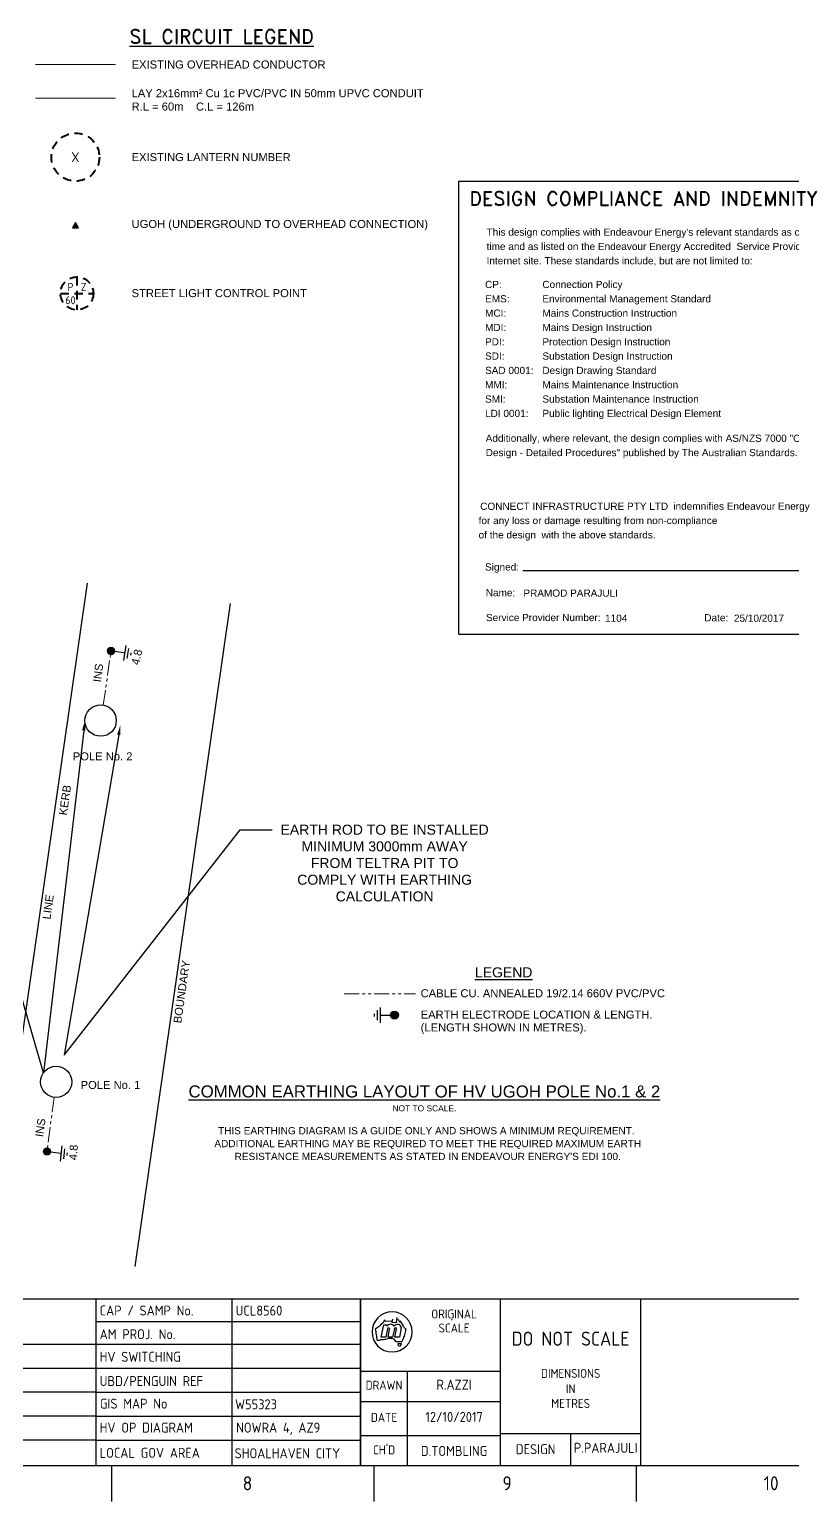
# Paper-space layout 'Sheet(2)' of a CAD drawing. Header units: metres, sheet in millimetres. Extents: x -19 to 815, y -968 to -382.
# Drawn here: x 443.1 to 633.7, y -968.5 to -600.5 of the extents above; entities that cross this region are included whole.
import ezdxf
from ezdxf import colors
from ezdxf.entities.mleader import LeaderData, LeaderLine
from ezdxf.enums import TextEntityAlignment as Align
from ezdxf.math import Vec2, Vec3

# ---------------------------------------------------------------- set-up
doc = ezdxf.new("R2010")
doc.units = ezdxf.units.M
doc.linetypes.add('Dash', pattern=[5, 3, -2])
doc.linetypes.add('PHANTOM2', pattern=[1.25, 0.625, -0.125, 0.125, -0.125, 0.125, -0.125])
doc.layers.get('0').update_dxf_attribs({"color": 6})
for name, color, linetype in [('Equip_SL_EXT', 7, 'Continuous'), ('Notes', 7, 'Continuous'), ('SupportsUG_SP_EXT', 7, 'Continuous')]:
    doc.layers.add(name, color=color, linetype=linetype)
doc.styles.add('ARIAL', font='arial.ttf', dxfattribs={"height": 2})
doc.styles.add('Elec', font='romand__.ttf')
doc.styles.add('iecISOCP', font='isocp.shx')
doc.styles.add('IESYMBOL1', font='isocp.shx')
doc.styles.add('SLCP_LABEL', font='arial.ttf', dxfattribs={"height": 3.5})
doc.styles.get("Standard").update_dxf_attribs({"font": 'arial.ttf'})
doc.linetypes.add('Cable 4', pattern='A,5.25,-0.1,["o",Standard,S=2,R=0,X=1.2,Y=-0.7],-4', length=9.35)

# ---------------------------------------------------------------- blocks, each defined once
blk = doc.blocks.new('A1_FRAME_TITLE')
at = {"layer": 'Notes', "linetype": 'Continuous'}
for p, q in [((478.24, 47.62), (478.24, 5.97)), ((544.37, 47.62), (544.37, 5.97)), ((544.37, 41.97), (544.37, 5.97)), ((544.37, 29.54), (579.37, 29.54)), ((482.19, 5.97), (482.19, -3.03)), ((547.7, 5.97), (547.7, -3.03)), ((613.21, 5.97), (613.21, -3.03))]:
    blk.add_line(p, q, dxfattribs=at)
at = {"layer": 'Notes'}
for p, q in [((512.26, 47.62), (512.26, 5.97)), ((544.37, 5.97), (544.37, 47.62)), ((579.37, 5.97), (579.37, 47.62)), ((614.37, 5.97), (614.37, 47.62)), ((478.24, 41.97), (544.37, 41.97)), ((549.56, 38.09), (550.17, 41.17)), ((550.17, 41.17), (550.92, 41.17)), ((550.56, 42.05), (552.33, 42.16)), ((550.92, 41.17), (550.97, 40.77)), ((552.33, 42.52), (552.22, 41.82)), ((552.22, 41.82), (553.35, 41.71)), ((553.35, 41.71), (553.55, 42.96)), ((554.18, 42.18), (555.01, 40.9)), ((567.1, 42.48), (567.3, 42.44)), ((550.7, 38.09), (549.56, 38.09)), ((551.11, 40.17), (550.7, 38.09)), ((551.27, 38.09), (551.66, 40.06)), ((552.41, 38.09), (551.27, 38.09)), ((552.83, 40.17), (552.41, 38.09)), ((552.98, 38.09), (553.37, 40.06)), ((554.12, 38.09), (552.98, 38.09)), ((554.62, 36.89), (553.22, 36.97)), ((553.22, 36.97), (554.62, 36.89)), ((554.62, 36.89), (553.22, 36.97)), ((554.57, 40.35), (554.12, 38.09)), ((332.81, 36.33), (478.24, 36.33)), ((478.24, 36.33), (544.37, 36.33)), ((553.85, 35.89), (553.78, 36.47)), ((553.78, 36.47), (554.51, 36.47)), ((554.3, 35.74), (553.85, 35.89)), ((554.51, 36.47), (554.3, 35.74)), ((332.78, 30.28), (478.24, 30.28)), ((478.24, 30.33), (544.37, 30.33)), ((556.15, 5.97), (556.15, 29.54)), ((478.24, 24.33), (332.78, 24.33)), ((478.24, 24.33), (544.37, 24.33)), ((544.37, 21.97), (579.37, 21.97)), ((478.24, 18.33), (332.78, 18.33)), ((478.24, 18.33), (544.37, 18.33)), ((478.24, 12.33), (332.78, 12.33)), ((478.24, 12.33), (544.37, 12.33)), ((544.37, 13.47), (579.37, 13.47)), ((579.37, 13.97), (614.37, 13.97)), ((596.87, 5.97), (596.87, 13.97))]:
    blk.add_line(p, q, dxfattribs=at)
at = {"layer": 'Notes', "linetype": 'Continuous', "flags": 128}
for points in [[(123.8, 47.62), (824.37, 47.62)], [(123.8, 5.97), (824.37, 5.97)]]:
    blk.add_lwpolyline(points, dxfattribs=at)
at = {"layer": 'Notes'}
for centre, radius, start, end in [((552.27, 39.37), 5, 0, 180), ((542.41, 49.09), 10.59, 302.5841, 308.1576), ((542.41, 49.09), 10.59, 308.157, 313.7305), ((545.21, 46.16), 6.54, 313.7309, 319.3045), ((545.21, 46.16), 6.54, 319.3047, 324.8782), ((551.87, 40.21), 1.06, 31.7884, 148.2116), ((553.61, 40.3), 0.961, 2.5982, 150.8098), ((578.7, 57.06), 28.87, 210.1483, 211.8601), ((477.01, -10.21), 93.25, 33.1096, 33.2341), ((558.55, 42.96), 4.09, 213.1151, 222.4146), ((552.27, 39.37), 5, 180, 0), ((527.29, 35.61), 21.32, 10.3053, 12.3306), ((527.29, 35.61), 21.32, 8.2795, 10.3048), ((528.59, 35.8), 20.01, 6.2539, 8.2792), ((528.59, 35.8), 20.01, 4.2291, 6.2543), ((548.72, 39.42), 2.15, 265.1734, 270.0504), ((548.72, 39.51), 2.24, 270.0438, 274.7322), ((548.65, 40.42), 3.15, 274.7358, 283.0812), ((550.47, 32.55), 4.93, 97.7419, 103.0814), ((546.76, 59.88), 22.65, 277.7418, 280.8825), ((551.91, 33.09), 4.63, 85.4613, 100.8824), ((551.39, 40.11), 0.28, 348.6911, 168.6911), ((552.2, 36.78), 0.924, 46.5875, 85.4612), ((553.1, 40.11), 0.28, 348.6911, 168.6911), ((551.36, 35.89), 2.16, 30.1885, 46.5879), ((554.13, 37.45), 0.75, 311.6083, 321.0792), ((554.18, 37.41), 0.675, 321.0838, 331.5982), ((548.02, 40.74), 7.69, 331.5942, 341.8897), ((542.7, 42.48), 13.29, 341.8901, 347.8434), ((555.89, 40.53), 0.484, 222.42, 236.4422), ((556.07, 40.81), 0.815, 236.4359, 244.7422), ((553.96, 40.06), 1.76, 347.8434, 354.1409), ((554.11, 40.04), 1.61, 354.1436, 1.0342)]:
    blk.add_arc(centre, radius, start, end, dxfattribs=at)
at = {"layer": 'Notes', "style": 'iecISOCP'}
for s, height, p in [('CAP / SAMP No.', 2.5, (479.24, 43.47)), ('AM PROJ. No.', 2.5, (479.24, 37.55)), ('HV SWITCHING', 2.5, (479.24, 31.9)), ('UBD/PENGUIN REF', 2.5, (479.24, 25.84)), ('GIS MAP No', 2.5, (479.29, 20.2)), ('HV OP DIAGRAM', 2.5, (479.24, 14.2)), ('LOCAL GOV AREA', 2.5, (479.24, 7.9)), ('8', 3.5, (514.97, -0.22)), ('9', 3.5, (579.84, -0.22)), ('10', 3.5, (645.06, -0.2))]:
    blk.add_text(s, height=height, dxfattribs=at).set_placement(p)
for s, height, p in [('ORIGINAL', 2.24, (567.74, 42.73)), ('SCALE', 2.24, (567.74, 39.23)), ('DIMENSIONS', 2.24, (596.87, 27.88)), ('DRAWN', 2.24, (550.26, 24.93)), ('IN', 2.24, (596.87, 24.04)), ('METRES', 2.24, (596.87, 20.38)), ('DATE', 2.24, (550.26, 16.88)), ("CH'D", 2.24, (550.26, 8.77)), ('DESIGN', 2.5, (588.12, 8.81))]:
    blk.add_text(s, height=height, dxfattribs=at).set_placement(p, align=Align.CENTER)
at = {"layer": 'Notes', "insert": (596.84, 37.67), "char_height": 3.5, "width": 29.1, "attachment_point": 5, "style": 'iecISOCP'}
blk.add_mtext('DO NOT SCALE', dxfattribs=at)
at = {"layer": 'Notes', "style": 'iecISOCP', "flags": 8}
blk.add_attdef('VERSION_NO', text='', height=2.5, rotation=90, dxfattribs=at).set_placement((302.04, 43.81), align=Align.MIDDLE_CENTER)
at = {"layer": 'Notes'}
blk.add_attdef('DRAFT_NUM', (29.9, 23.29), '', height=2.5, rotation=90, dxfattribs=at)
at = {"layer": 'Notes', "style": 'iecISOCP'}
for tag, p in [('CAP_NO', (513.19, 43.46)), ('IE_NUM', (513.05, 37.81)), ('REF_No_1', (335.24, 32.31)), ('REF_1', (362.52, 32.31)), ('GEN_WO', (441.71, 31.76)), ('HV_SWITCH', (513.46, 32.16)), ('REF_No_2', (335.24, 26.31)), ('REF_2', (362.52, 26.31)), ('OH_WO', (441.71, 25.81)), ('UBD_REF', (513.05, 25.83)), ('REF_No_3', (335.24, 20.31)), ('REF_3', (362.52, 20.31)), ('UG_WO', (441.71, 20.05)), ('GIS_MAP_No', (513.05, 20.04)), ('REF_No_4', (335.24, 14.31)), ('REF_4', (362.52, 14.31)), ('SUB_WO', (441.71, 13.81)), ('HV_OP_DIAG', (513.33, 14.2)), ('LGA', (512.95, 7.78)), ('ExportID', (9.08, 2.39))]:
    blk.add_attdef(tag, p, '', height=2.5, dxfattribs=at)
for tag, height, p in [('T1', 3.5, (684.37, 39.47)), ('T2', 3.5, (684.37, 34.35)), ('scale', 2.5, (567.76, 33.27)), ('T3', 3.5, (684.37, 28.92)), ('DRAWN', 2.5, (567.76, 24.93)), ('T4', 3.5, (684.37, 23.66)), ('REV', 5, (820.05, 17.1)), ('DATE', 2.5, (567.76, 16.88)), ('T5', 3.5, (684.37, 18.23)), ('T6', 3.5, (684.37, 12.97)), ('DESIGN', 2.5, (605.62, 9.15)), ('CHD', 2.5, (567.76, 8.37))]:
    blk.add_attdef(tag, text='', height=height, dxfattribs=at).set_placement(p, align=Align.CENTER)
blk.add_attdef('NUM', text='', height=7, dxfattribs=at).set_placement((792.37, 20.12), align=Align.MIDDLE_CENTER)
for tag, p in [('NS', (790.71, 8.12)), ('SHTS', (805.41, 8.12))]:
    blk.add_attdef(tag, text='', height=2.5, dxfattribs=at).set_placement(p, align=Align.MIDDLE)
at = {"layer": 'Notes', "style": 'iecISOCP', "flags": 1}
for tag, p in [('ProjectType', (14.17, -26.8)), ('ProjectNumber', (23.56, -26.82)), ('DrawingNumber', (35.51, -26.8)), ('ProjectDescription', (47.56, -26.83)), ('ExportDate', (60.28, -26.79)), ('ExportUserName', (69.15, -26.8)), ('DesignerCompanyName', (81.48, -26.79)), ('ExportAreaOfInterest', (97.1, -26.81)), ('GIS_SUCCESS', (112, -26.78)), ('CAD_SUCCESS', (121.79, -26.78)), ('DEPOTCODE', (132.11, -26.88)), ('ExportCategories', (140.08, -26.8)), ('Comments', (154.38, -26.88))]:
    blk.add_attdef(tag, p, '', height=1, dxfattribs=at)
blk = doc.blocks.new('NOTE_DESIGN-COMPLIANCE')
blk.add_line((16, 16.01), (98.33, 16.01))
blk.add_lwpolyline([(0, 113.3), (103.74, 113.3), (103.74, 0), (0, 0)], close=True)
at = {"color": 7, "lineweight": -3, "style": 'Elec'}
blk.add_text('DESIGN COMPLIANCE AND INDEMNITY', height=3.5, dxfattribs=at).set_placement((2.6, 106.13), align=Align.BOTTOM_LEFT)
at = {"color": 7, "lineweight": -3}
for s, p in [('Signed:', (6.54, 17.75)), ('Name:', (6.71, 11.32)), ('Service Provider Number:', (6.76, 5.11)), ('Date: ', (61.29, 5.06))]:
    blk.add_text(s, height=1.79, dxfattribs=at).set_placement(p, align=Align.TOP_LEFT)
at = {"color": 7, "lineweight": -3, "char_height": 1.79, "line_spacing_factor": 1.2}
for s, insert, attachment_point in [("This design complies with Endeavour Energy's relevant standards as current at this \\Ptime and as listed on the Endeavour Energy Accredited  Service Provider's\\PInternet site. These standards include, but are not limited to:", (6.92, 92.16), 7), ('CP:^I^IConnection Policy\\PEMS:^I^IEnvironmental Management Standard\\PMCI:^I^IMains Construction Instruction\\PMDI:^I^IMains Design Instruction\\PPDI:^I^IProtection Design Instruction\\PSDI:^I^ISubstation Design Instruction\\PSAD 0001:^IDesign Drawing Standard\\PMMI:^I^IMains Maintenance Instruction\\PSMI:^I^ISubstation Maintenance Instruction\\PLDI 0001:^IPublic lighting Electrical Design Element ', (6.53, 88.36), 1), ('\\PAdditionally, where relevant, the design complies with AS/NZS 7000 "Overhead Line\\PDesign - Detailed Procedures" published by The Australian Standards.', (6.7, 53.5), 1), ('                                                                      indemnifies Endeavour Energy \\Pfor any loss or damage resulting from non-compliance \\Pof the design  with the above standards.', (4.93, 32.94), 1)]:
    blk.add_mtext(s, dxfattribs=dict(at, insert=insert, attachment_point=attachment_point))
at = {"color": 7, "lineweight": -3, "char_height": 1.79, "attachment_point": 1}
for s, width, insert in [('CONNECT INFRASTRUCTURE PTY LTD', 49.0528, (5.32, 32.92)), ('PRAMOD PARAJULI', 28.8468, (16.11, 11.22)), ('1104', 5.4599, (36.5, 4.95)), ('25/10/2017', 12.7648, (68.69, 4.95))]:
    blk.add_mtext_dynamic_manual_height_columns(s, width=width, gutter_width=4, heights=[0], dxfattribs=dict(at, insert=insert))
blk = doc.blocks.new('SL_NUM_EXIST')
blk.add_wipeout([(-0.24, 7.5), (-0.71, 7.47), (-1.17, 7.41), (-1.64, 7.32), (-2.09, 7.21), (-2.54, 7.06), (-2.98, 6.89), (-3.41, 6.69), (-3.82, 6.46), (-4.22, 6.21), (-4.6, 5.93), (-4.96, 5.63), (-5.31, 5.31), (-5.63, 4.96), (-5.93, 4.6), (-6.21, 4.22), (-6.46, 3.82), (-6.69, 3.41), (-6.89, 2.98), (-7.06, 2.54), (-7.21, 2.09), (-7.32, 1.64), (-7.41, 1.17), (-7.47, 0.71), (-7.5, 0.24), (-7.5, -0.24), (-7.47, -0.71), (-7.41, -1.17), (-7.32, -1.64), (-7.21, -2.09), (-7.06, -2.54), (-6.89, -2.98), (-6.69, -3.41), (-6.46, -3.82), (-6.21, -4.22), (-5.93, -4.6), (-5.63, -4.96), (-5.31, -5.31), (-4.96, -5.63), (-4.6, -5.93), (-4.22, -6.21), (-3.82, -6.46), (-3.41, -6.69), (-2.98, -6.89), (-2.54, -7.06), (-2.09, -7.21), (-1.64, -7.32), (-1.17, -7.41), (-0.71, -7.47), (-0.24, -7.5), (0.24, -7.5), (0.71, -7.47), (1.17, -7.41), (1.64, -7.32), (2.09, -7.21), (2.54, -7.06), (2.98, -6.89), (3.41, -6.69), (3.82, -6.46), (4.22, -6.21), (4.6, -5.93), (4.96, -5.63), (5.31, -5.31), (5.63, -4.96), (5.93, -4.6), (6.21, -4.22), (6.46, -3.82), (6.69, -3.41), (6.89, -2.98), (7.06, -2.54), (7.21, -2.09), (7.32, -1.64), (7.41, -1.17), (7.47, -0.71), (7.5, -0.24), (7.5, 0.24), (7.47, 0.71), (7.41, 1.17), (7.32, 1.64), (7.21, 2.09), (7.06, 2.54), (6.89, 2.98), (6.69, 3.41), (6.46, 3.82), (6.21, 4.22), (5.93, 4.6), (5.63, 4.96), (5.31, 5.31), (4.96, 5.63), (4.6, 5.93), (4.22, 6.21), (3.82, 6.46), (3.41, 6.69), (2.98, 6.89), (2.54, 7.06), (2.09, 7.21), (1.64, 7.32), (1.17, 7.41), (0.71, 7.47), (0.24, 7.5)])
at = {"linetype": 'Dash', "lineweight": 40, "ltscale": 0.7}
blk.add_circle((0, 0), 6, dxfattribs=at)
at = {"lineweight": 40, "style": 'IESYMBOL1', "flags": 4}
blk.add_attdef('SL16', text='', height=2.5, dxfattribs=at).set_placement((0, 0), align=Align.MIDDLE)
at = {"lineweight": 40, "flags": 1}
blk.add_attdef('Z', (0, 0), '', height=0.2, dxfattribs=at)
blk = doc.blocks.new('UGOH_NEW')
blk.add_hatch(color=256).paths.add_polyline_path([(-0.75, 1.7), (0.75, 1.7), (0, 3)])
at = {"color": 1}
blk.add_lwpolyline([(-0.75, 1.7), (0.75, 1.7), (0, 3)], close=True, dxfattribs=at)
for tag, flags, p in [('CONSTRUCTED_VOLTAGE', 9, (1.5, 0)), ('ACTUAL_STATUS', 9, (1.5, -1.6)), ('OPERATING_VOLTAGE', 9, (1.5, -0.2)), ('ORIENTATION', 9, (1.5, -0.4)), ('STATE', 9, (1.5, -0.6)), ('OWNED_BY', 9, (1.5, -1)), ('OPERATED_BY', 9, (1.5, -1.2)), ('TYPE', 1, (1.5, -2)), ('USAGE', 9, (1.5, -0.8)), ('MAINTAINED_BY', 9, (1.5, -1.4)), ('NUMBER_OF_PHASES', 9, (1.5, -1.8))]:
    blk.add_attdef(tag, text='', height=0.2, dxfattribs=dict(flags=flags)).set_placement(p, align=Align.MIDDLE_LEFT)
blk = doc.blocks.new('*T83')
at = {"layer": 'Notes', "color": 0, "transparency": 16777216}
ref = blk.add_blockref('SL_NUM_EXIST', (14.02, -34.17, 0), dxfattribs=at)
ref.add_attrib('SL16', 'X', dxfattribs={"layer": '0', "lineweight": 40, "height": 2.5, "style": 'IESYMBOL1'}).set_placement((14.02, -34.17, 0), align=Align.MIDDLE)
blk.add_blockref('UGOH_NEW', (14.03, -53.52), dxfattribs=at)
at = {"layer": 'Notes', "color": 0, "transparency": 16777216, "insert": (50.52, -4), "char_height": 3.5, "width": 101.0489, "attachment_point": 5, "style": 'Elec'}
blk.add_mtext('{\\LSL CIRCUIT LEGEND}', dxfattribs=at)
at = {"layer": 'Notes', "color": 0, "transparency": 16777216, "char_height": 2, "width": 73, "attachment_point": 4}
for s, insert in [('EXISTING OVERHEAD CONDUCTOR', (28.05, -11.03)), ('LAY 2x16mm² Cu 1c PVC/PVC IN 50mm UPVC CONDUIT\\PR.L = 60m    C.L = 126m', (28.05, -19.87)), ('EXISTING LANTERN NUMBER', (28.05, -34.17)), ('UGOH (UNDERGROUND TO OVERHEAD CONNECTION)', (28.05, -51.17)), ('STREET LIGHT CONTROL POINT', (28.05, -68.17))]:
    blk.add_mtext(s, dxfattribs=dict(at, insert=insert))
blk = doc.blocks.new('SLCP_ZELL_EXT')
blk.add_wipeout([(-0.24, 7.5), (-0.71, 7.47), (-1.17, 7.41), (-1.64, 7.32), (-2.09, 7.21), (-2.54, 7.06), (-2.98, 6.89), (-3.41, 6.69), (-3.82, 6.46), (-4.22, 6.21), (-4.6, 5.93), (-4.96, 5.63), (-5.31, 5.31), (-5.63, 4.96), (-5.93, 4.6), (-6.21, 4.22), (-6.46, 3.82), (-6.69, 3.41), (-6.89, 2.98), (-7.06, 2.54), (-7.21, 2.09), (-7.32, 1.64), (-7.41, 1.17), (-7.47, 0.71), (-7.5, 0.24), (-7.5, -0.24), (-7.47, -0.71), (-7.41, -1.17), (-7.32, -1.64), (-7.21, -2.09), (-7.06, -2.54), (-6.89, -2.98), (-6.69, -3.41), (-6.46, -3.82), (-6.21, -4.22), (-5.93, -4.6), (-5.63, -4.96), (-5.31, -5.31), (-4.96, -5.63), (-4.6, -5.93), (-4.22, -6.21), (-3.82, -6.46), (-3.41, -6.69), (-2.98, -6.89), (-2.54, -7.06), (-2.09, -7.21), (-1.64, -7.32), (-1.17, -7.41), (-0.71, -7.47), (-0.24, -7.5), (0.24, -7.5), (0.71, -7.47), (1.17, -7.41), (1.64, -7.32), (2.09, -7.21), (2.54, -7.06), (2.98, -6.89), (3.41, -6.69), (3.82, -6.46), (4.22, -6.21), (4.6, -5.93), (4.96, -5.63), (5.31, -5.31), (5.63, -4.96), (5.93, -4.6), (6.21, -4.22), (6.46, -3.82), (6.69, -3.41), (6.89, -2.98), (7.06, -2.54), (7.21, -2.09), (7.32, -1.64), (7.41, -1.17), (7.47, -0.71), (7.5, -0.24), (7.5, 0.24), (7.47, 0.71), (7.41, 1.17), (7.32, 1.64), (7.21, 2.09), (7.06, 2.54), (6.89, 2.98), (6.69, 3.41), (6.46, 3.82), (6.21, 4.22), (5.93, 4.6), (5.63, 4.96), (5.31, 5.31), (4.96, 5.63), (4.6, 5.93), (4.22, 6.21), (3.82, 6.46), (3.41, 6.69), (2.98, 6.89), (2.54, 7.06), (2.09, 7.21), (1.64, 7.32), (1.17, 7.41), (0.71, 7.47), (0.24, 7.5)])
at = {"linetype": 'Dash', "lineweight": 40, "ltscale": 0.7}
for p, q in [((0, 4.11), (0, -4.11)), ((-4.11, 0), (4.11, 0))]:
    blk.add_line(p, q, dxfattribs=at)
blk.add_circle((0, 0), 4.11, dxfattribs=at)
at = {"lineweight": 40, "style": 'IESYMBOL1'}
for s, p in [('P', (-1.6, 0)), ('Z', (1.7, 0)), ('60', (-1.61, -3.31))]:
    blk.add_text(s, height=2, dxfattribs=at).set_placement(p, align=Align.BOTTOM_CENTER)
at = {"flags": 1}
blk.add_attdef('Z', (0, 0), '', height=0.2, dxfattribs=at)
at = {"style": 'SLCP_LABEL'}
for tag, height, flags, p in [('ASSET_NUM', 2.5, 8, (2, 2)), ('STREET_CODE', 0.2, 9, (0, -0.2))]:
    blk.add_attdef(tag, text='', height=height, dxfattribs=dict(at, flags=flags)).set_placement(p, align=Align.MIDDLE_LEFT)
at = {"flags": 9}
for tag, p in [('CONSTRUCTED_VOLTAGE', (0, -0.4)), ('CONTROL_TYPE', (0, -0.6)), ('OPERATING_VOLTAGE', (0, -1)), ('ORIENTATION', (0, -1.2)), ('OWNED_BY', (0, -1.4)), ('STATE', (0, -2)), ('NO_PHASES', (0, -0.8)), ('USAGE', (0, -1.6)), ('LOCATION', (0, -1.8)), ('NOTES', (0, -2.2))]:
    blk.add_attdef(tag, text='', height=0.2, dxfattribs=at).set_placement(p, align=Align.MIDDLE_LEFT)
blk = doc.blocks.new('m4')
at = {"layer": 'Notes', "color": 7, "linetype": 'Continuous'}
for points in [[(0, -1.95), (0, 0)], [(-1.43, -1.95), (1.43, -1.95)], [(-0.95, -2.52), (0.95, -2.52)], [(-0.24, -3.09), (0.24, -3.09)]]:
    blk.add_lwpolyline(points, dxfattribs=at)

psp = doc.layouts.new('Sheet(2)')

# ---------------------------------------------------------------- hatches: boundary and pattern name
at = {"layer": 'Notes', "lineweight": 0}
h = psp.add_hatch(color=256, dxfattribs=at)
h.dxf.hatch_style = 1
h.paths.add_polyline_path([(464.44, -755.92, 1), (462.55, -755.92, 1)])
h = psp.add_hatch(color=256, dxfattribs=at)
h.dxf.hatch_style = 1
edge = h.paths.add_edge_path()
edge.add_arc((534.29, -846.89), 0.992, -462.7694, -102.7694)
h = psp.add_hatch(color=256, dxfattribs=at)
h.dxf.hatch_style = 1
h.paths.add_polyline_path([(446.55, -880.98, 1), (448.44, -880.98, 1)])

# ---------------------------------------------------------------- linework, layer by layer
at = {"layer": 'Notes', "color": 0, "linetype": 'PHANTOM2', "lineweight": 0, "ltscale": 6}
psp.add_line((521.73, -841.55), (539.51, -841.55), dxfattribs=at)
at = {"layer": 'Notes', "color": 8, "linetype": 'Continuous', "ltscale": 5, "flags": 128}
psp.add_lwpolyline([(457.54, -738.92), (432.78, -911.13)], dxfattribs=at)
at = {"layer": 'Notes', "linetype": 'Continuous', "ltscale": 5, "flags": 128}
psp.add_lwpolyline([(493.25, -744.05), (469.42, -909.75)], dxfattribs=at)
at = {"layer": 'Notes', "color": 0, "linetype": 'PHANTOM2', "lineweight": 0, "ltscale": 6}
for points in [[(461.58, -769.43), (463.5, -755.92)], [(449.29, -867.46), (447.5, -880.98)]]:
    psp.add_lwpolyline(points, dxfattribs=at)
at = {"layer": 'Notes', "color": 252, "lineweight": 0}
for centre in [(463.5, -755.92), (447.5, -880.98)]:
    psp.add_circle(centre, 0.945, dxfattribs=at)
at = {"layer": 'Notes', "linetype": 'Continuous', "ltscale": 5}
for centre in [(460.9, -773.29), (449.8, -863.57)]:
    psp.add_circle(centre, 3.92, dxfattribs=at)
at = {"layer": 'Notes', "color": 9}
psp.add_circle((534.29, -846.89), 0.992, dxfattribs=at)

# ---------------------------------------------------------------- block references
at = {"layer": 'Notes', "color": 0, "lineweight": -3}
psp.add_blockref('NOTE_DESIGN-COMPLIANCE', (550.38, -751.74), dxfattribs=at)
at = {"layer": 'Notes', "color": 7}
for p, xscale, yscale, zscale, rotation in [((464.44, -755.99), 1.333333333333291, 1.333333333333291, 1.333333333333291, 80.90377911977643), ((533.3, -846.89), 1.333333333333314, 1.333333333333314, 1.333333333333314, 270), ((448.42, -881.18), -1.333333333333291, 1.333333333333291, 1.333333333333291, 83.4893565372093)]:
    psp.add_blockref('m4', p, dxfattribs=dict(at, xscale=xscale, yscale=yscale, zscale=zscale, rotation=rotation))
at = {"layer": 'SupportsUG_SP_EXT'}
ref = psp.add_blockref('A1_FRAME_TITLE', (-18.57, -965.44), dxfattribs=at)
ref.add_attrib('DESIGN', 'P.PARAJULI', dxfattribs={"layer": 'Notes', "height": 2.5, "style": 'iecISOCP'}).set_placement((587.04, -956.29), align=Align.CENTER)
ref.add_attrib('DRAWN', 'R.AZZI', dxfattribs={"layer": 'Notes', "height": 2.5, "style": 'iecISOCP'}).set_placement((549.18, -940.51), align=Align.CENTER)
ref.add_attrib('DATE', '12/10/2017', dxfattribs={"layer": 'Notes', "height": 2.5, "style": 'iecISOCP'}).set_placement((549.18, -948.56), align=Align.CENTER)
ref.add_attrib('CHD', 'D.TOMBLING', dxfattribs={"layer": 'Notes', "height": 2.5, "style": 'iecISOCP'}).set_placement((549.18, -957.07), align=Align.CENTER)
ref.add_attrib('CAP_NO', 'UCL8560', (494.62, -921.98), dxfattribs={"layer": 'Notes', "height": 2.5, "style": 'iecISOCP'})
ref.add_attrib('GIS_MAP_No', 'W55323', (494.48, -945.4), dxfattribs={"layer": 'Notes', "height": 2.5, "style": 'iecISOCP'})
ref.add_attrib('HV_OP_DIAG', 'NOWRA 4, AZ9', (494.75, -951.24), dxfattribs={"layer": 'Notes', "height": 2.5, "style": 'iecISOCP'})
ref.add_attrib('LGA', 'SHOALHAVEN CITY', (494.37, -957.66), dxfattribs={"layer": 'Notes', "height": 2.5, "style": 'iecISOCP'})

# ---------------------------------------------------------------- texts
at = {"layer": 'Notes', "color": 7, "ltscale": 0.5, "style": 'ARIAL'}
for s, rotation, p in [('4.8', 77.5745, (470.5, -759.52)), ('INS', 82.6618, (460.98, -763.79)), ('INS', 81.7313, (446.51, -877.45)), ('4.8', 86.8187, (455, -883.19))]:
    psp.add_text(s, height=2, rotation=rotation, dxfattribs=at).set_placement(p)
for s, p in [('POLE No. 2', (453.95, -783.22)), ('POLE No. 1', (455.92, -865.35))]:
    psp.add_text(s, height=2, dxfattribs=at).set_placement(p)
at = {"layer": 'Notes', "color": 7, "style": 'ARIAL'}
for s, p in [('KERB', (452.47, -797.06)), ('LINE', (448.36, -823.07)), ('BOUNDARY', (481.04, -849.04))]:
    psp.add_text(s, height=2, rotation=82, dxfattribs=at).set_placement(p)
at = {"layer": 'Notes', "style": 'ARIAL'}
psp.add_text('%%ULEGEND', height=2.5, dxfattribs=at).set_placement((561.57, -836.2), align=Align.MIDDLE_CENTER)
at = {"layer": 'Notes', "color": 7, "style": 'ARIAL'}
for s, p in [('CABLE CU. ANNEALED 19/2.14 660V PVC/PVC', (540.83, -842.43)), ('EARTH ELECTRODE LOCATION & LENGTH.', (540.83, -847.76)), ('(LENGTH SHOWN IN METRES).', (540.83, -850.98))]:
    psp.add_text(s, height=2, dxfattribs=at).set_placement(p)
at = {"layer": 'Notes', "style": 'ARIAL'}
psp.add_text('%%UCOMMON EARTHING LAYOUT OF HV UGOH POLE No.1 & 2', height=3, dxfattribs=at).set_placement((541.77, -868.37), align=Align.BOTTOM_CENTER)
at = {"layer": 'Notes', "color": 7, "style": 'ARIAL'}
psp.add_text('NOT TO SCALE.', height=1.5, dxfattribs=at).set_placement((541.77, -871.39), align=Align.BOTTOM_CENTER)
for s, p in [('THIS EARTHING DIAGRAM IS A GUIDE ONLY AND SHOWS A MINIMUM REQUIREMENT. ', (542.6, -875.78)), ('ADDITIONAL EARTHING MAY BE REQUIRED TO MEET THE REQUIRED MAXIMUM EARTH', (542.6, -879)), ("RESISTANCE MEASUREMENTS AS STATED IN ENDEAVOUR ENERGY'S EDI 100.", (542.6, -882.21))]:
    psp.add_text(s, height=1.8, dxfattribs=at).set_placement(p, align=Align.MIDDLE_CENTER)

# ---------------------------------------------------------------- leaders
at = {"layer": 'Notes'}
ml = psp.add_multileader_mtext('Standard', dxfattribs=at)
ml.set_content('CONNECT HV SHEATH TO\\PUGOH EARTH AND CONNECTION TO LV NEUTRAL', color=256)
ml.set_leader_properties()
ml.build(insert=Vec2(0, 0))
ml.multileader.update_dxf_attribs({"has_text_frame": 1, "arrow_head_size": 2.5})
ctx = ml.context
ctx.base_point, ctx.char_height, ctx.arrow_head_size, ctx.plane_origin = Vec3(371.28, -793.61), 2.5, 2.5, Vec3(478.64, -818.55)
ctx.text_align_type = 1
notes = []
notes.append((ctx, [(1, (1, 1, 0), (427, -793.61), (-1, 0), 8, [(1, [(456.98, -773.29), (446.61, -861.28)], 0, [])])]))
ctx.mtext.insert, ctx.mtext.width, ctx.mtext.defined_height, ctx.mtext.alignment, ctx.mtext.flow_direction = Vec3(395.14, -792.34), 47.7861, 15.4, 2, 5
ml = psp.add_multileader_mtext('Standard', dxfattribs=at)
ml.set_content('EARTH ROD TO BE INSTALLED MINIMUM 3000mm AWAY FROM TELTRA PIT TO COMPLY WITH EARTHING CALCULATION', color=256)
ml.set_leader_properties()
ml.build(insert=Vec2(0, 0))
ml.multileader.update_dxf_attribs({"has_text_frame": 1, "arrow_head_size": 2.5})
ctx = ml.context
ctx.base_point, ctx.char_height, ctx.arrow_head_size, ctx.plane_origin = Vec3(503.72, -800.57), 2.5, 2.5, Vec3(519.01, -876.63)
ctx.text_align_type = 1
notes.append((ctx, [(0, (1, 1, 0), (495.72, -800.57), (1, 0), 8, [(1, [(465.85, -774.39), (451.77, -856.92)], 0, [])])]))
ctx.mtext.insert, ctx.mtext.width, ctx.mtext.defined_height, ctx.mtext.alignment, ctx.mtext.flow_direction = Vec3(531.84, -799.3), 52.2283, 15.4, 2, 5
for ctx, leaders in notes:
    for number, flags, end, landing, length, lines in leaders:
        leader = LeaderData()
        leader.index, (leader.has_last_leader_line, leader.has_dogleg_vector, leader.attachment_direction) = number, flags
        leader.last_leader_point, leader.dogleg_vector, leader.dogleg_length = Vec3(end), Vec3(landing), length
        for number, points, colour, breaks in lines:
            line = LeaderLine()
            line.index, line.vertices, line.color, line.breaks = number, Vec3.list(points), colors.encode_raw_color(colour), breaks
            leader.lines.append(line)
        ctx.leaders.append(leader)

# ---------------------------------------------------------------- next in the draw order: block references
psp.add_blockref('*T83', (440.59, -598.29))

# ---------------------------------------------------------------- next in the draw order: linework, layer by layer
at = {"layer": 'Notes', "linetype": 'Continuous', "lineweight": 18}
psp.add_lwpolyline([(444.61, -609.33), (464.61, -609.33)], dxfattribs=at)
at = {"layer": 'Notes', "linetype": 'Cable 4', "lineweight": 0, "flags": 128}
psp.add_lwpolyline([(444.61, -617.71), (464.61, -617.71)], dxfattribs=at)

# ---------------------------------------------------------------- next in the draw order: block references
at = {"layer": 'Equip_SL_EXT'}
psp.add_blockref('SLCP_ZELL_EXT', (454.98, -666.51), dxfattribs=at)

doc.saveas('drawing.dxf')
